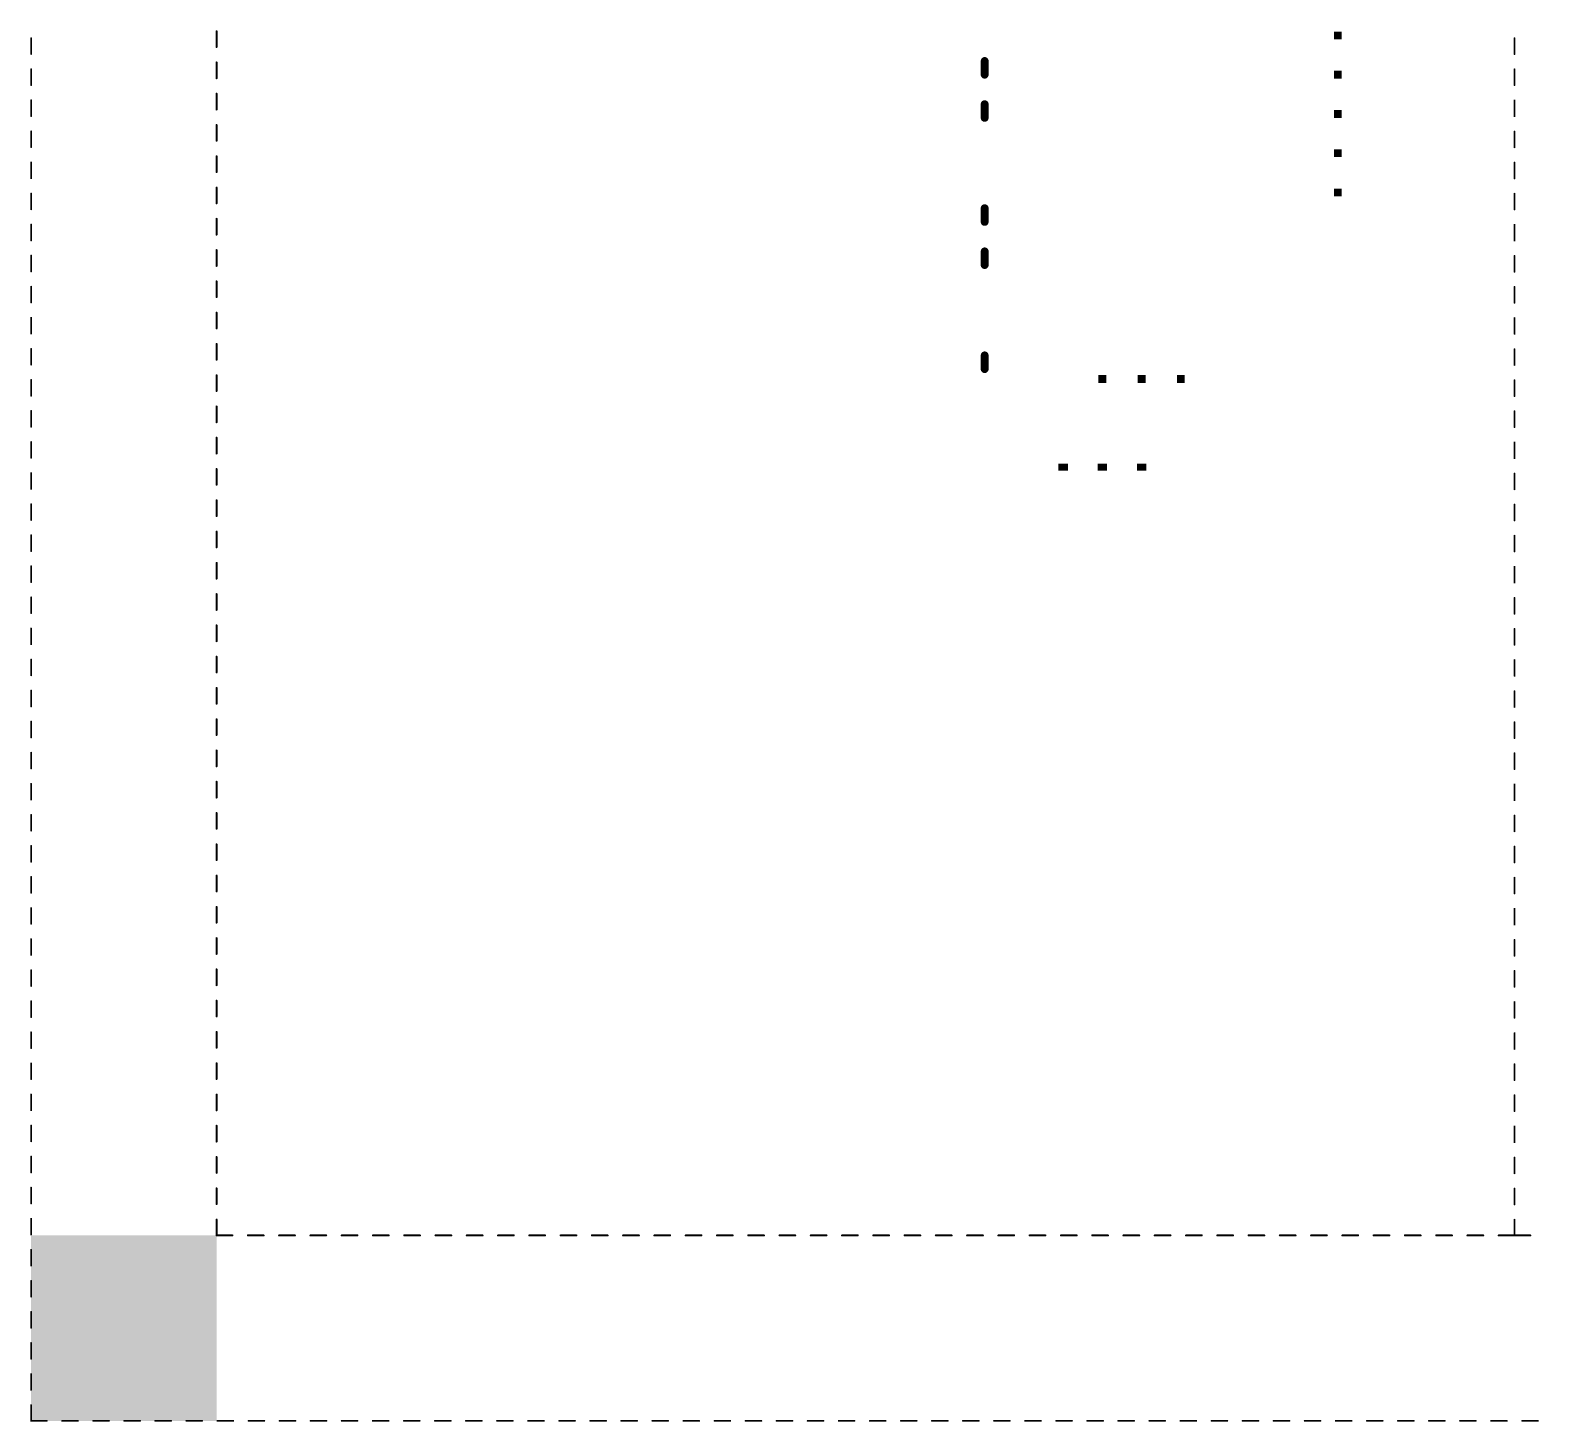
# Model space of a CAD drawing. Extents: x -59 to 133, y -55 to 137.
# Drawn here: x -59.2 to 38.4, y -55.4 to 34.6 of the extents above; entities that cross this region are included whole.
import ezdxf

# ---------------------------------------------------------------- set-up
doc = ezdxf.new("R2010")
doc.units = 0
doc.layers.add('51', color=54, linetype='CONTINUOUS')

# ---------------------------------------------------------------- blocks, each defined once
blk = doc.blocks.new('RECT')
blk.add_solid([(-0.5, -0.5), (0.5, -0.5), (-0.5, 0.5), (0.5, 0.5)])

msp = doc.modelspace()

# ---------------------------------------------------------------- linework, layer by layer
at = {"layer": '51'}
for points, const_width in [([(-47.1382, 34.5686, 1), (-47.2018, 34.5686)], 0.0635), ([(-59.1382, 34.1088, 1), (-59.2018, 34.1088)], 0.0635), ([(-47.2018, 33.5448, 1), (-47.1382, 33.5448)], 0.0635), ([(36.8618, 34.1043, 1), (36.7982, 34.1043)], 0.0635), ([(-59.2018, 33.0983, 1), (-59.1382, 33.0983)], 0.0635), ([(-47.1382, 32.5448, 1), (-47.2018, 32.5448)], 0.0635), ([(2.667, 32.639, 1), (2.413, 32.639)], 0.254), ([(36.7982, 33.0924, 1), (36.8618, 33.0924)], 0.0635), ([(-59.1382, 32.0983, 1), (-59.2018, 32.0983)], 0.0635), ([(-47.2018, 31.521, 1), (-47.1382, 31.521)], 0.0635), ([(2.413, 31.75, 1), (2.667, 31.75)], 0.254), ([(36.8618, 32.0924, 1), (36.7982, 32.0924)], 0.0635), ([(-59.2018, 31.0879, 1), (-59.1382, 31.0879)], 0.0635), ([(-47.1382, 30.521, 1), (-47.2018, 30.521)], 0.0635), ([(36.7982, 31.0805, 1), (36.8618, 31.0805)], 0.0635), ([(-59.1382, 30.0879, 1), (-59.2018, 30.0879)], 0.0635), ([(-47.2018, 29.4971, 1), (-47.1382, 29.4971)], 0.0635), ([(2.667, 29.845, 1), (2.413, 29.845)], 0.254), ([(36.8618, 30.0805, 1), (36.7982, 30.0805)], 0.0635), ([(-59.2018, 29.0775, 1), (-59.1382, 29.0775)], 0.0635), ([(-47.1382, 28.4971, 1), (-47.2018, 28.4971)], 0.0635), ([(2.413, 28.956, 1), (2.667, 28.956)], 0.254), ([(36.7982, 29.0686, 1), (36.8618, 29.0686)], 0.0635), ([(-59.1382, 28.0775, 1), (-59.2018, 28.0775)], 0.0635), ([(-47.2018, 27.4733, 1), (-47.1382, 27.4733)], 0.0635), ([(36.8618, 28.0686, 1), (36.7982, 28.0686)], 0.0635), ([(-59.2018, 27.0671, 1), (-59.1382, 27.0671)], 0.0635), ([(-47.1382, 26.4733, 1), (-47.2018, 26.4733)], 0.0635), ([(36.7982, 27.0567, 1), (36.8618, 27.0567)], 0.0635), ([(-59.1382, 26.0671, 1), (-59.2018, 26.0671)], 0.0635), ([(-47.2018, 25.4495, 1), (-47.1382, 25.4495)], 0.0635), ([(36.8618, 26.0567, 1), (36.7982, 26.0567)], 0.0635), ([(-59.2018, 25.0567, 1), (-59.1382, 25.0567)], 0.0635), ([(-47.1382, 24.4495, 1), (-47.2018, 24.4495)], 0.0635), ([(36.7982, 25.0448, 1), (36.8618, 25.0448)], 0.0635), ([(-59.1382, 24.0567, 1), (-59.2018, 24.0567)], 0.0635), ([(-47.2018, 23.4257, 1), (-47.1382, 23.4257)], 0.0635), ([(36.8618, 24.0448, 1), (36.7982, 24.0448)], 0.0635), ([(-59.2018, 23.0463, 1), (-59.1382, 23.0463)], 0.0635), ([(-47.1382, 22.4257, 1), (-47.2018, 22.4257)], 0.0635), ([(2.667, 23.114, 1), (2.413, 23.114)], 0.254), ([(36.7982, 23.0329, 1), (36.8618, 23.0329)], 0.0635), ([(-59.1382, 22.0463, 1), (-59.2018, 22.0463)], 0.0635), ([(2.413, 22.225, 1), (2.667, 22.225)], 0.254), ([(36.8618, 22.0329, 1), (36.7982, 22.0329)], 0.0635), ([(-59.2018, 21.0358, 1), (-59.1382, 21.0358)], 0.0635), ([(-47.2018, 21.4019, 1), (-47.1382, 21.4019)], 0.0635), ([(2.667, 20.32, 1), (2.413, 20.32)], 0.254), ([(36.7982, 21.021, 1), (36.8618, 21.021)], 0.0635), ([(-59.1382, 20.0358, 1), (-59.2018, 20.0358)], 0.0635), ([(-47.1382, 20.4019, 1), (-47.2018, 20.4019)], 0.0635), ([(2.413, 19.431, 1), (2.667, 19.431)], 0.254), ([(36.8618, 20.021, 1), (36.7982, 20.021)], 0.0635), ([(-59.2018, 19.0254, 1), (-59.1382, 19.0254)], 0.0635), ([(-47.2018, 19.3781, 1), (-47.1382, 19.3781)], 0.0635), ([(36.7982, 19.009, 1), (36.8618, 19.009)], 0.0635), ([(-59.1382, 18.0254, 1), (-59.2018, 18.0254)], 0.0635), ([(-47.1382, 18.3781, 1), (-47.2018, 18.3781)], 0.0635), ([(36.8618, 18.009, 1), (36.7982, 18.009)], 0.0635), ([(-59.2018, 17.015, 1), (-59.1382, 17.015)], 0.0635), ([(-47.2018, 17.3543, 1), (-47.1382, 17.3543)], 0.0635), ([(36.7982, 16.9971, 1), (36.8618, 16.9971)], 0.0635), ([(-59.1382, 16.015, 1), (-59.2018, 16.015)], 0.0635), ([(-47.1382, 16.3543, 1), (-47.2018, 16.3543)], 0.0635), ([(36.8618, 15.9971, 1), (36.7982, 15.9971)], 0.0635), ([(-59.2018, 15.0046, 1), (-59.1382, 15.0046)], 0.0635), ([(-47.2018, 15.3305, 1), (-47.1382, 15.3305)], 0.0635), ([(36.7982, 14.9852, 1), (36.8618, 14.9852)], 0.0635), ([(-59.1382, 14.0046, 1), (-59.2018, 14.0046)], 0.0635), ([(-47.1382, 14.3305, 1), (-47.2018, 14.3305)], 0.0635), ([(2.667, 13.589, 1), (2.413, 13.589)], 0.254), ([(36.8618, 13.9852, 1), (36.7982, 13.9852)], 0.0635), ([(-59.2018, 12.9942, 1), (-59.1382, 12.9942)], 0.0635), ([(-47.2018, 13.3067, 1), (-47.1382, 13.3067)], 0.0635), ([(2.413, 12.7, 1), (2.667, 12.7)], 0.254), ([(36.7982, 12.9733, 1), (36.8618, 12.9733)], 0.0635), ([(-59.1382, 11.9942, 1), (-59.2018, 11.9942)], 0.0635), ([(-47.1382, 12.3067, 1), (-47.2018, 12.3067)], 0.0635), ([(36.8618, 11.9733, 1), (36.7982, 11.9733)], 0.0635), ([(-59.2018, 10.9838, 1), (-59.1382, 10.9838)], 0.0635), ([(-47.2018, 11.2829, 1), (-47.1382, 11.2829)], 0.0635), ([(36.7982, 10.9614, 1), (36.8618, 10.9614)], 0.0635), ([(-59.1382, 9.9838, 1), (-59.2018, 9.9838)], 0.0635), ([(-47.1382, 10.2829, 1), (-47.2018, 10.2829)], 0.0635), ([(36.8618, 9.9614, 1), (36.7982, 9.9614)], 0.0635), ([(-59.2018, 8.9733, 1), (-59.1382, 8.9733)], 0.0635), ([(-47.2018, 9.259, 1), (-47.1382, 9.259)], 0.0635), ([(36.7982, 8.9495, 1), (36.8618, 8.9495)], 0.0635), ([(-59.1382, 7.9733, 1), (-59.2018, 7.9733)], 0.0635), ([(-47.1382, 8.259, 1), (-47.2018, 8.259)], 0.0635), ([(36.8618, 7.9495, 1), (36.7982, 7.9495)], 0.0635), ([(-59.2018, 6.9629, 1), (-59.1382, 6.9629)], 0.0635), ([(-47.2018, 7.2352, 1), (-47.1382, 7.2352)], 0.0635), ([(36.7982, 6.9376, 1), (36.8618, 6.9376)], 0.0635), ([(-59.1382, 5.9629, 1), (-59.2018, 5.9629)], 0.0635), ([(-47.1382, 6.2352, 1), (-47.2018, 6.2352)], 0.0635), ([(36.8618, 5.9376, 1), (36.7982, 5.9376)], 0.0635), ([(-59.2018, 4.9525, 1), (-59.1382, 4.9525)], 0.0635), ([(-47.2018, 5.2114, 1), (-47.1382, 5.2114)], 0.0635), ([(36.7982, 4.9257, 1), (36.8618, 4.9257)], 0.0635), ([(-59.1382, 3.9525, 1), (-59.2018, 3.9525)], 0.0635), ([(-47.1382, 4.2114, 1), (-47.2018, 4.2114)], 0.0635), ([(36.8618, 3.9257, 1), (36.7982, 3.9257)], 0.0635), ([(-59.2018, 2.9421, 1), (-59.1382, 2.9421)], 0.0635), ([(-47.2018, 3.1876, 1), (-47.1382, 3.1876)], 0.0635), ([(36.7982, 2.9138, 1), (36.8618, 2.9138)], 0.0635), ([(-59.1382, 1.9421, 1), (-59.2018, 1.9421)], 0.0635), ([(-47.1382, 2.1876, 1), (-47.2018, 2.1876)], 0.0635), ([(36.8618, 1.9138, 1), (36.7982, 1.9138)], 0.0635), ([(-47.2018, 1.1638, 1), (-47.1382, 1.1638)], 0.0635), ([(-59.2018, 0.9317, 1), (-59.1382, 0.9317)], 0.0635), ([(-47.1382, 0.1638, 1), (-47.2018, 0.1638)], 0.0635), ([(36.7982, 0.9019, 1), (36.8618, 0.9019)], 0.0635), ([(-59.1382, -0.0683, 1), (-59.2018, -0.0683)], 0.0635), ([(-47.2018, -0.86, 1), (-47.1382, -0.86)], 0.0635), ([(36.8618, -0.0981, 1), (36.7982, -0.0981)], 0.0635), ([(-59.2018, -1.0788, 1), (-59.1382, -1.0788)], 0.0635), ([(-47.1382, -1.86, 1), (-47.2018, -1.86)], 0.0635), ([(36.7982, -1.11, 1), (36.8618, -1.11)], 0.0635), ([(-59.1382, -2.0788, 1), (-59.2018, -2.0788)], 0.0635), ([(-47.2018, -2.8838, 1), (-47.1382, -2.8838)], 0.0635), ([(36.8618, -2.11, 1), (36.7982, -2.11)], 0.0635), ([(-59.2018, -3.0892, 1), (-59.1382, -3.0892)], 0.0635), ([(-47.1382, -3.8838, 1), (-47.2018, -3.8838)], 0.0635), ([(36.7982, -3.1219, 1), (36.8618, -3.1219)], 0.0635), ([(-59.1382, -4.0892, 1), (-59.2018, -4.0892)], 0.0635), ([(-47.2018, -4.9076, 1), (-47.1382, -4.9076)], 0.0635), ([(36.8618, -4.1219, 1), (36.7982, -4.1219)], 0.0635), ([(-59.2018, -5.0996, 1), (-59.1382, -5.0996)], 0.0635), ([(-47.1382, -5.9076, 1), (-47.2018, -5.9076)], 0.0635), ([(36.7982, -5.1338, 1), (36.8618, -5.1338)], 0.0635), ([(-59.1382, -6.0996, 1), (-59.2018, -6.0996)], 0.0635), ([(36.8618, -6.1338, 1), (36.7982, -6.1338)], 0.0635), ([(-59.2018, -7.11, 1), (-59.1382, -7.11)], 0.0635), ([(-47.2018, -6.9314, 1), (-47.1382, -6.9314)], 0.0635), ([(36.7982, -7.1457, 1), (36.8618, -7.1457)], 0.0635), ([(-59.1382, -8.11, 1), (-59.2018, -8.11)], 0.0635), ([(-47.1382, -7.9314, 1), (-47.2018, -7.9314)], 0.0635), ([(36.8618, -8.1457, 1), (36.7982, -8.1457)], 0.0635), ([(-59.2018, -9.1204, 1), (-59.1382, -9.1204)], 0.0635), ([(-47.2018, -8.9552, 1), (-47.1382, -8.9552)], 0.0635), ([(36.7982, -9.1576, 1), (36.8618, -9.1576)], 0.0635), ([(-59.1382, -10.1204, 1), (-59.2018, -10.1204)], 0.0635), ([(-47.1382, -9.9552, 1), (-47.2018, -9.9552)], 0.0635), ([(36.8618, -10.1576, 1), (36.7982, -10.1576)], 0.0635), ([(-59.2018, -11.1308, 1), (-59.1382, -11.1308)], 0.0635), ([(-47.2018, -10.979, 1), (-47.1382, -10.979)], 0.0635), ([(36.7982, -11.1695, 1), (36.8618, -11.1695)], 0.0635), ([(-59.1382, -12.1308, 1), (-59.2018, -12.1308)], 0.0635), ([(-47.1382, -11.979, 1), (-47.2018, -11.979)], 0.0635), ([(36.8618, -12.1695, 1), (36.7982, -12.1695)], 0.0635), ([(-59.2018, -13.1413, 1), (-59.1382, -13.1413)], 0.0635), ([(-47.2018, -13.0029, 1), (-47.1382, -13.0029)], 0.0635), ([(36.7982, -13.1814, 1), (36.8618, -13.1814)], 0.0635), ([(-59.1382, -14.1413, 1), (-59.2018, -14.1413)], 0.0635), ([(-47.1382, -14.0029, 1), (-47.2018, -14.0029)], 0.0635), ([(36.8618, -14.1814, 1), (36.7982, -14.1814)], 0.0635), ([(-59.2018, -15.1517, 1), (-59.1382, -15.1517)], 0.0635), ([(-47.2018, -15.0267, 1), (-47.1382, -15.0267)], 0.0635), ([(36.7982, -15.1933, 1), (36.8618, -15.1933)], 0.0635), ([(-59.1382, -16.1517, 1), (-59.2018, -16.1517)], 0.0635), ([(-47.1382, -16.0267, 1), (-47.2018, -16.0267)], 0.0635), ([(36.8618, -16.1933, 1), (36.7982, -16.1933)], 0.0635), ([(-59.2018, -17.1621, 1), (-59.1382, -17.1621)], 0.0635), ([(-47.2018, -17.0505, 1), (-47.1382, -17.0505)], 0.0635), ([(36.7982, -17.2052, 1), (36.8618, -17.2052)], 0.0635), ([(-59.1382, -18.1621, 1), (-59.2018, -18.1621)], 0.0635), ([(-47.1382, -18.0505, 1), (-47.2018, -18.0505)], 0.0635), ([(36.8618, -18.2052, 1), (36.7982, -18.2052)], 0.0635), ([(-59.2018, -19.1725, 1), (-59.1382, -19.1725)], 0.0635), ([(-47.2018, -19.0743, 1), (-47.1382, -19.0743)], 0.0635), ([(36.7982, -19.2171, 1), (36.8618, -19.2171)], 0.0635), ([(-59.1382, -20.1725, 1), (-59.2018, -20.1725)], 0.0635), ([(-47.1382, -20.0743, 1), (-47.2018, -20.0743)], 0.0635), ([(36.8618, -20.2171, 1), (36.7982, -20.2171)], 0.0635), ([(-59.2018, -21.1829, 1), (-59.1382, -21.1829)], 0.0635), ([(-47.2018, -21.0981, 1), (-47.1382, -21.0981)], 0.0635), ([(36.7982, -21.229, 1), (36.8618, -21.229)], 0.0635), ([(-59.1382, -22.1829, 1), (-59.2018, -22.1829)], 0.0635), ([(-47.1382, -22.0981, 1), (-47.2018, -22.0981)], 0.0635), ([(36.8618, -22.229, 1), (36.7982, -22.229)], 0.0635), ([(-59.2018, -23.1933, 1), (-59.1382, -23.1933)], 0.0635), ([(-47.2018, -23.1219, 1), (-47.1382, -23.1219)], 0.0635), ([(36.7982, -23.241, 1), (36.8618, -23.241)], 0.0635), ([(-59.1382, -24.1933, 1), (-59.2018, -24.1933)], 0.0635), ([(-47.1382, -24.1219, 1), (-47.2018, -24.1219)], 0.0635), ([(36.8618, -24.241, 1), (36.7982, -24.241)], 0.0635), ([(-59.2018, -25.2037, 1), (-59.1382, -25.2037)], 0.0635), ([(-47.2018, -25.1457, 1), (-47.1382, -25.1457)], 0.0635), ([(36.7982, -25.2529, 1), (36.8618, -25.2529)], 0.0635), ([(-59.1382, -26.2038, 1), (-59.2018, -26.2038)], 0.0635), ([(-47.1382, -26.1457, 1), (-47.2018, -26.1457)], 0.0635), ([(36.8618, -26.2529, 1), (36.7982, -26.2529)], 0.0635), ([(-59.2018, -27.2142, 1), (-59.1382, -27.2142)], 0.0635), ([(-47.2018, -27.1695, 1), (-47.1382, -27.1695)], 0.0635), ([(36.7982, -27.2648, 1), (36.8618, -27.2648)], 0.0635), ([(-59.1382, -28.2142, 1), (-59.2018, -28.2142)], 0.0635), ([(-47.1382, -28.1695, 1), (-47.2018, -28.1695)], 0.0635), ([(36.8618, -28.2648, 1), (36.7982, -28.2648)], 0.0635), ([(-59.2018, -29.2246, 1), (-59.1382, -29.2246)], 0.0635), ([(-47.2018, -29.1933, 1), (-47.1382, -29.1933)], 0.0635), ([(36.7982, -29.2767, 1), (36.8618, -29.2767)], 0.0635), ([(-59.1382, -30.2246, 1), (-59.2018, -30.2246)], 0.0635), ([(-47.1382, -30.1933, 1), (-47.2018, -30.1933)], 0.0635), ([(36.8618, -30.2767, 1), (36.7982, -30.2767)], 0.0635), ([(-59.2018, -31.235, 1), (-59.1382, -31.235)], 0.0635), ([(-47.2018, -31.2171, 1), (-47.1382, -31.2171)], 0.0635), ([(-59.1382, -32.235, 1), (-59.2018, -32.235)], 0.0635), ([(-47.1382, -32.2171, 1), (-47.2018, -32.2171)], 0.0635), ([(36.7982, -31.2886, 1), (36.8618, -31.2886)], 0.0635), ([(36.8618, -32.2886, 1), (36.7982, -32.2886)], 0.0635), ([(-59.2018, -33.2454, 1), (-59.1382, -33.2454)], 0.0635), ([(-47.2018, -33.241, 1), (-47.1382, -33.241)], 0.0635), ([(36.7982, -33.3005, 1), (36.8618, -33.3005)], 0.0635), ([(-59.1382, -34.2454, 1), (-59.2018, -34.2454)], 0.0635), ([(-47.1382, -34.241, 1), (-47.2018, -34.241)], 0.0635), ([(36.8618, -34.3005, 1), (36.7982, -34.3005)], 0.0635), ([(-59.2018, -35.2558, 1), (-59.1382, -35.2558)], 0.0635), ([(-47.2018, -35.2648, 1), (-47.1382, -35.2648)], 0.0635), ([(36.7982, -35.3124, 1), (36.8618, -35.3124)], 0.0635), ([(-59.1382, -36.2558, 1), (-59.2018, -36.2558)], 0.0635), ([(-47.1382, -36.2648, 1), (-47.2018, -36.2648)], 0.0635), ([(36.8618, -36.3124, 1), (36.7982, -36.3124)], 0.0635), ([(-59.2018, -37.2662, 1), (-59.1382, -37.2662)], 0.0635), ([(-47.2018, -37.2886, 1), (-47.1382, -37.2886)], 0.0635), ([(36.7982, -37.3243, 1), (36.8618, -37.3243)], 0.0635), ([(-59.1382, -38.2662, 1), (-59.2018, -38.2662)], 0.0635), ([(-47.1382, -38.2886, 1), (-47.2018, -38.2886)], 0.0635), ([(36.8618, -38.3243, 1), (36.7982, -38.3243)], 0.0635), ([(-59.2018, -39.2767, 1), (-59.1382, -39.2767)], 0.0635), ([(-47.2018, -39.3124, 1), (-47.1382, -39.3124)], 0.0635), ([(36.7982, -39.3362, 1), (36.8618, -39.3362)], 0.0635), ([(-59.1382, -40.2767, 1), (-59.2018, -40.2767)], 0.0635), ([(-47.1382, -40.3124, 1), (-47.2018, -40.3124)], 0.0635), ([(36.8618, -40.3362, 1), (36.7982, -40.3362)], 0.0635), ([(-59.2018, -41.2871, 1), (-59.1382, -41.2871)], 0.0635), ([(-47.2018, -41.3362, 1), (-47.1382, -41.3362)], 0.0635), ([(36.7982, -41.3481, 1), (36.8618, -41.3481)], 0.0635), ([(-59.1382, -42.2871, 1), (-59.2018, -42.2871)], 0.0635), ([(-47.1382, -42.3362, 1), (-47.2018, -42.3362)], 0.0635), ([(36.8618, -42.3481, 1), (36.7982, -42.3481)], 0.0635), ([(-59.2018, -43.2975, 1), (-59.1382, -43.2975)], 0.0635), ([(-47.17, -43.3282, 1), (-47.17, -43.3918)], 0.0635), ([(-47.2018, -43.36, 1), (-47.1382, -43.36)], 0.0635), ([(-46.1462, -43.3918, 1), (-46.1462, -43.3282)], 0.0635), ([(-45.1462, -43.3282, 1), (-45.1462, -43.3918)], 0.0635), ([(-44.1224, -43.3918, 1), (-44.1224, -43.3282)], 0.0635), ([(-43.1224, -43.3282, 1), (-43.1224, -43.3918)], 0.0635), ([(-42.0986, -43.3918, 1), (-42.0986, -43.3282)], 0.0635), ([(-41.0986, -43.3282, 1), (-41.0986, -43.3918)], 0.0635), ([(-40.0748, -43.3918, 1), (-40.0748, -43.3282)], 0.0635), ([(-39.0748, -43.3282, 1), (-39.0748, -43.3918)], 0.0635), ([(-38.051, -43.3918, 1), (-38.051, -43.3282)], 0.0635), ([(-37.051, -43.3282, 1), (-37.051, -43.3918)], 0.0635), ([(-36.0271, -43.3918, 1), (-36.0271, -43.3282)], 0.0635), ([(-35.0271, -43.3282, 1), (-35.0271, -43.3918)], 0.0635), ([(-34.0033, -43.3918, 1), (-34.0033, -43.3282)], 0.0635), ([(-33.0033, -43.3282, 1), (-33.0033, -43.3918)], 0.0635), ([(-31.9795, -43.3918, 1), (-31.9795, -43.3282)], 0.0635), ([(-30.9795, -43.3282, 1), (-30.9795, -43.3918)], 0.0635), ([(-29.9557, -43.3918, 1), (-29.9557, -43.3282)], 0.0635), ([(-28.9557, -43.3282, 1), (-28.9557, -43.3918)], 0.0635), ([(-27.9319, -43.3918, 1), (-27.9319, -43.3282)], 0.0635), ([(-26.9319, -43.3282, 1), (-26.9319, -43.3918)], 0.0635), ([(-25.9081, -43.3918, 1), (-25.9081, -43.3282)], 0.0635), ([(-24.9081, -43.3282, 1), (-24.9081, -43.3918)], 0.0635), ([(-23.8843, -43.3918, 1), (-23.8843, -43.3282)], 0.0635), ([(-22.8843, -43.3282, 1), (-22.8843, -43.3918)], 0.0635), ([(-21.8605, -43.3918, 1), (-21.8605, -43.3282)], 0.0635), ([(-20.8605, -43.3282, 1), (-20.8605, -43.3918)], 0.0635), ([(-19.8367, -43.3918, 1), (-19.8367, -43.3282)], 0.0635), ([(-18.8367, -43.3282, 1), (-18.8367, -43.3918)], 0.0635), ([(-17.8129, -43.3918, 1), (-17.8129, -43.3282)], 0.0635), ([(-16.8129, -43.3282, 1), (-16.8129, -43.3918)], 0.0635), ([(-15.789, -43.3918, 1), (-15.789, -43.3282)], 0.0635), ([(-14.789, -43.3282, 1), (-14.789, -43.3918)], 0.0635), ([(-13.7652, -43.3918, 1), (-13.7652, -43.3282)], 0.0635), ([(-12.7652, -43.3282, 1), (-12.7652, -43.3918)], 0.0635), ([(-11.7414, -43.3918, 1), (-11.7414, -43.3282)], 0.0635), ([(-10.7414, -43.3282, 1), (-10.7414, -43.3918)], 0.0635), ([(-9.7176, -43.3918, 1), (-9.7176, -43.3282)], 0.0635), ([(-8.7176, -43.3282, 1), (-8.7176, -43.3918)], 0.0635), ([(-7.6938, -43.3918, 1), (-7.6938, -43.3282)], 0.0635), ([(-6.6938, -43.3282, 1), (-6.6938, -43.3918)], 0.0635), ([(-5.67, -43.3918, 1), (-5.67, -43.3282)], 0.0635), ([(-4.67, -43.3282, 1), (-4.67, -43.3918)], 0.0635), ([(-3.6462, -43.3918, 1), (-3.6462, -43.3282)], 0.0635), ([(-2.6462, -43.3282, 1), (-2.6462, -43.3918)], 0.0635), ([(-1.6224, -43.3918, 1), (-1.6224, -43.3282)], 0.0635), ([(-0.6224, -43.3282, 1), (-0.6224, -43.3918)], 0.0635), ([(0.4014, -43.3918, 1), (0.4014, -43.3282)], 0.0635), ([(1.4014, -43.3282, 1), (1.4014, -43.3918)], 0.0635), ([(2.4252, -43.3918, 1), (2.4252, -43.3282)], 0.0635), ([(3.4252, -43.3282, 1), (3.4252, -43.3918)], 0.0635), ([(4.449, -43.3918, 1), (4.449, -43.3282)], 0.0635), ([(5.449, -43.3282, 1), (5.449, -43.3918)], 0.0635), ([(6.4729, -43.3918, 1), (6.4729, -43.3282)], 0.0635), ([(7.4729, -43.3282, 1), (7.4729, -43.3918)], 0.0635), ([(8.4967, -43.3918, 1), (8.4967, -43.3282)], 0.0635), ([(9.4967, -43.3282, 1), (9.4967, -43.3918)], 0.0635), ([(10.5205, -43.3918, 1), (10.5205, -43.3282)], 0.0635), ([(11.5205, -43.3282, 1), (11.5205, -43.3918)], 0.0635), ([(12.5443, -43.3918, 1), (12.5443, -43.3282)], 0.0635), ([(13.5443, -43.3282, 1), (13.5443, -43.3918)], 0.0635), ([(14.5681, -43.3918, 1), (14.5681, -43.3282)], 0.0635), ([(15.5681, -43.3282, 1), (15.5681, -43.3918)], 0.0635), ([(16.5919, -43.3918, 1), (16.5919, -43.3282)], 0.0635), ([(17.5919, -43.3282, 1), (17.5919, -43.3918)], 0.0635), ([(18.6157, -43.3918, 1), (18.6157, -43.3282)], 0.0635), ([(19.6157, -43.3282, 1), (19.6157, -43.3918)], 0.0635), ([(20.6395, -43.3918, 1), (20.6395, -43.3282)], 0.0635), ([(21.6395, -43.3282, 1), (21.6395, -43.3918)], 0.0635), ([(22.6633, -43.3918, 1), (22.6633, -43.3282)], 0.0635), ([(23.6633, -43.3282, 1), (23.6633, -43.3918)], 0.0635), ([(24.6871, -43.3918, 1), (24.6871, -43.3282)], 0.0635), ([(25.6871, -43.3282, 1), (25.6871, -43.3918)], 0.0635), ([(26.711, -43.3918, 1), (26.711, -43.3282)], 0.0635), ([(27.711, -43.3282, 1), (27.711, -43.3918)], 0.0635), ([(28.7348, -43.3918, 1), (28.7348, -43.3282)], 0.0635), ([(29.7348, -43.3282, 1), (29.7348, -43.3918)], 0.0635), ([(30.7586, -43.3918, 1), (30.7586, -43.3282)], 0.0635), ([(31.7586, -43.3282, 1), (31.7586, -43.3918)], 0.0635), ([(32.7824, -43.3918, 1), (32.7824, -43.3282)], 0.0635), ([(33.7824, -43.3282, 1), (33.7824, -43.3918)], 0.0635), ([(34.8062, -43.3918, 1), (34.8062, -43.3282)], 0.0635), ([(35.8062, -43.3282, 1), (35.8062, -43.3918)], 0.0635), ([(36.83, -43.3282, 1), (36.83, -43.3918)], 0.0635), ([(36.7982, -43.36, 1), (36.8618, -43.36)], 0.0635), ([(36.83, -43.3918, 1), (36.83, -43.3282)], 0.0635), ([(37.8538, -43.3918, 1), (37.8538, -43.3282)], 0.0635), ([(-59.1382, -44.2975, 1), (-59.2018, -44.2975)], 0.0635), ([(-59.2018, -45.3079, 1), (-59.1382, -45.3079)], 0.0635), ([(-59.1382, -46.3079, 1), (-59.2018, -46.3079)], 0.0635), ([(-59.2018, -47.3183, 1), (-59.1382, -47.3183)], 0.0635), ([(-59.1382, -48.3183, 1), (-59.2018, -48.3183)], 0.0635), ([(-59.2018, -49.3287, 1), (-59.1382, -49.3287)], 0.0635), ([(-59.1382, -50.3287, 1), (-59.2018, -50.3287)], 0.0635), ([(-59.2018, -51.3392, 1), (-59.1382, -51.3392)], 0.0635), ([(-59.1382, -52.3392, 1), (-59.2018, -52.3392)], 0.0635), ([(-59.2018, -53.3496, 1), (-59.1382, -53.3496)], 0.0635), ([(-59.1382, -54.3496, 1), (-59.2018, -54.3496)], 0.0635), ([(-59.17, -55.3282, 1), (-59.17, -55.3918)], 0.0635), ([(-59.2018, -55.36, 1), (-59.1382, -55.36)], 0.0635), ([(-58.1596, -55.3918, 1), (-58.1596, -55.3282)], 0.0635), ([(-57.1596, -55.3282, 1), (-57.1596, -55.3918)], 0.0635), ([(-56.1492, -55.3918, 1), (-56.1492, -55.3282)], 0.0635), ([(-55.1492, -55.3282, 1), (-55.1492, -55.3918)], 0.0635), ([(-54.1388, -55.3918, 1), (-54.1388, -55.3282)], 0.0635), ([(-53.1388, -55.3282, 1), (-53.1388, -55.3918)], 0.0635), ([(-52.1283, -55.3918, 1), (-52.1283, -55.3282)], 0.0635), ([(-51.1283, -55.3282, 1), (-51.1283, -55.3918)], 0.0635), ([(-50.1179, -55.3918, 1), (-50.1179, -55.3282)], 0.0635), ([(-49.1179, -55.3282, 1), (-49.1179, -55.3918)], 0.0635), ([(-48.1075, -55.3918, 1), (-48.1075, -55.3282)], 0.0635), ([(-47.1075, -55.3282, 1), (-47.1075, -55.3918)], 0.0635), ([(-46.0971, -55.3918, 1), (-46.0971, -55.3282)], 0.0635), ([(-45.0971, -55.3282, 1), (-45.0971, -55.3918)], 0.0635), ([(-44.0867, -55.3918, 1), (-44.0867, -55.3282)], 0.0635), ([(-43.0867, -55.3282, 1), (-43.0867, -55.3918)], 0.0635), ([(-42.0763, -55.3918, 1), (-42.0763, -55.3282)], 0.0635), ([(-41.0763, -55.3282, 1), (-41.0763, -55.3918)], 0.0635), ([(-40.0658, -55.3918, 1), (-40.0658, -55.3282)], 0.0635), ([(-39.0658, -55.3282, 1), (-39.0658, -55.3918)], 0.0635), ([(-38.0554, -55.3918, 1), (-38.0554, -55.3282)], 0.0635), ([(-37.0554, -55.3282, 1), (-37.0554, -55.3918)], 0.0635), ([(-36.045, -55.3918, 1), (-36.045, -55.3282)], 0.0635), ([(-35.045, -55.3282, 1), (-35.045, -55.3918)], 0.0635), ([(-34.0346, -55.3918, 1), (-34.0346, -55.3282)], 0.0635), ([(-33.0346, -55.3282, 1), (-33.0346, -55.3918)], 0.0635), ([(-32.0242, -55.3918, 1), (-32.0242, -55.3282)], 0.0635), ([(-31.0242, -55.3282, 1), (-31.0242, -55.3918)], 0.0635), ([(-30.0138, -55.3918, 1), (-30.0138, -55.3282)], 0.0635), ([(-29.0138, -55.3282, 1), (-29.0138, -55.3918)], 0.0635), ([(-28.0033, -55.3918, 1), (-28.0033, -55.3282)], 0.0635), ([(-27.0033, -55.3282, 1), (-27.0033, -55.3918)], 0.0635), ([(-25.9929, -55.3918, 1), (-25.9929, -55.3282)], 0.0635), ([(-24.9929, -55.3282, 1), (-24.9929, -55.3918)], 0.0635), ([(-23.9825, -55.3918, 1), (-23.9825, -55.3282)], 0.0635), ([(-22.9825, -55.3282, 1), (-22.9825, -55.3918)], 0.0635), ([(-21.9721, -55.3918, 1), (-21.9721, -55.3282)], 0.0635), ([(-20.9721, -55.3282, 1), (-20.9721, -55.3918)], 0.0635), ([(-19.9617, -55.3918, 1), (-19.9617, -55.3282)], 0.0635), ([(-18.9617, -55.3282, 1), (-18.9617, -55.3918)], 0.0635), ([(-17.9513, -55.3918, 1), (-17.9513, -55.3282)], 0.0635), ([(-16.9513, -55.3282, 1), (-16.9513, -55.3918)], 0.0635), ([(-15.9408, -55.3918, 1), (-15.9408, -55.3282)], 0.0635), ([(-14.9408, -55.3282, 1), (-14.9408, -55.3918)], 0.0635), ([(-13.9304, -55.3918, 1), (-13.9304, -55.3282)], 0.0635), ([(-12.9304, -55.3282, 1), (-12.9304, -55.3918)], 0.0635), ([(-11.92, -55.3918, 1), (-11.92, -55.3282)], 0.0635), ([(-10.92, -55.3282, 1), (-10.92, -55.3918)], 0.0635), ([(-9.9096, -55.3918, 1), (-9.9096, -55.3282)], 0.0635), ([(-8.9096, -55.3282, 1), (-8.9096, -55.3918)], 0.0635), ([(-7.8992, -55.3918, 1), (-7.8992, -55.3282)], 0.0635), ([(-6.8992, -55.3282, 1), (-6.8992, -55.3918)], 0.0635), ([(-5.8887, -55.3918, 1), (-5.8887, -55.3282)], 0.0635), ([(-4.8887, -55.3282, 1), (-4.8887, -55.3918)], 0.0635), ([(-3.8783, -55.3918, 1), (-3.8783, -55.3282)], 0.0635), ([(-2.8783, -55.3282, 1), (-2.8783, -55.3918)], 0.0635), ([(-1.8679, -55.3918, 1), (-1.8679, -55.3282)], 0.0635), ([(-0.8679, -55.3282, 1), (-0.8679, -55.3918)], 0.0635), ([(0.1425, -55.3918, 1), (0.1425, -55.3282)], 0.0635), ([(1.1425, -55.3282, 1), (1.1425, -55.3918)], 0.0635), ([(2.1529, -55.3918, 1), (2.1529, -55.3282)], 0.0635), ([(3.1529, -55.3282, 1), (3.1529, -55.3918)], 0.0635), ([(4.1633, -55.3918, 1), (4.1633, -55.3282)], 0.0635), ([(5.1633, -55.3282, 1), (5.1633, -55.3918)], 0.0635), ([(6.1738, -55.3918, 1), (6.1738, -55.3282)], 0.0635), ([(7.1738, -55.3282, 1), (7.1738, -55.3918)], 0.0635), ([(8.1842, -55.3918, 1), (8.1842, -55.3282)], 0.0635), ([(9.1842, -55.3282, 1), (9.1842, -55.3918)], 0.0635), ([(10.1946, -55.3918, 1), (10.1946, -55.3282)], 0.0635), ([(11.1946, -55.3282, 1), (11.1946, -55.3918)], 0.0635), ([(12.205, -55.3918, 1), (12.205, -55.3282)], 0.0635), ([(13.205, -55.3282, 1), (13.205, -55.3918)], 0.0635), ([(14.2154, -55.3918, 1), (14.2154, -55.3282)], 0.0635), ([(15.2154, -55.3282, 1), (15.2154, -55.3918)], 0.0635), ([(16.2258, -55.3918, 1), (16.2258, -55.3282)], 0.0635), ([(17.2258, -55.3282, 1), (17.2258, -55.3918)], 0.0635), ([(18.2363, -55.3918, 1), (18.2363, -55.3282)], 0.0635), ([(19.2363, -55.3282, 1), (19.2363, -55.3918)], 0.0635), ([(20.2467, -55.3918, 1), (20.2467, -55.3282)], 0.0635), ([(21.2467, -55.3282, 1), (21.2467, -55.3918)], 0.0635), ([(22.2571, -55.3918, 1), (22.2571, -55.3282)], 0.0635), ([(23.2571, -55.3282, 1), (23.2571, -55.3918)], 0.0635), ([(24.2675, -55.3918, 1), (24.2675, -55.3282)], 0.0635), ([(25.2675, -55.3282, 1), (25.2675, -55.3918)], 0.0635), ([(26.2779, -55.3918, 1), (26.2779, -55.3282)], 0.0635), ([(27.2779, -55.3282, 1), (27.2779, -55.3918)], 0.0635), ([(28.2883, -55.3918, 1), (28.2883, -55.3282)], 0.0635), ([(29.2883, -55.3282, 1), (29.2883, -55.3918)], 0.0635), ([(30.2988, -55.3918, 1), (30.2988, -55.3282)], 0.0635), ([(31.2988, -55.3282, 1), (31.2988, -55.3918)], 0.0635), ([(32.3092, -55.3918, 1), (32.3092, -55.3282)], 0.0635), ([(33.3092, -55.3282, 1), (33.3092, -55.3918)], 0.0635), ([(34.3196, -55.3918, 1), (34.3196, -55.3282)], 0.0635), ([(35.3196, -55.3282, 1), (35.3196, -55.3918)], 0.0635), ([(36.33, -55.3918, 1), (36.33, -55.3282)], 0.0635), ([(37.33, -55.3282, 1), (37.33, -55.3918)], 0.0635), ([(38.3404, -55.3918, 1), (38.3404, -55.3282)], 0.0635)]:
    msp.add_lwpolyline(points, format="xyb", dxfattribs=dict(at, const_width=const_width))
for points, const_width in [([(-47.17, 34.5686), (-47.17, 33.5448)], 0.127), ([(-59.17, 33.0983), (-59.17, 34.1088)], 0.127), ([(36.83, 33.0924), (36.83, 34.1043)], 0.127), ([(-47.17, 32.5448), (-47.17, 31.521)], 0.127), ([(2.54, 31.75), (2.54, 32.639)], 0.508), ([(-59.17, 31.0879), (-59.17, 32.0983)], 0.127), ([(36.83, 31.0805), (36.83, 32.0924)], 0.127), ([(-47.17, 30.521), (-47.17, 29.4971)], 0.127), ([(-59.17, 29.0775), (-59.17, 30.0879)], 0.127), ([(2.54, 29.845), (2.54, 28.956)], 0.508), ([(36.83, 29.0686), (36.83, 30.0805)], 0.127), ([(-47.17, 28.4971), (-47.17, 27.4733)], 0.127), ([(-59.17, 27.0671), (-59.17, 28.0775)], 0.127), ([(36.83, 27.0567), (36.83, 28.0686)], 0.127), ([(-47.17, 26.4733), (-47.17, 25.4495)], 0.127), ([(-59.17, 25.0567), (-59.17, 26.0671)], 0.127), ([(36.83, 25.0448), (36.83, 26.0567)], 0.127), ([(-47.17, 24.4495), (-47.17, 23.4257)], 0.127), ([(-59.17, 23.0463), (-59.17, 24.0567)], 0.127), ([(36.83, 23.0329), (36.83, 24.0448)], 0.127), ([(-47.17, 22.4257), (-47.17, 21.4019)], 0.127), ([(2.54, 22.225), (2.54, 23.114)], 0.508), ([(-59.17, 21.0358), (-59.17, 22.0463)], 0.127), ([(36.83, 21.021), (36.83, 22.0329)], 0.127), ([(2.54, 20.32), (2.54, 19.431)], 0.508), ([(-59.17, 19.0254), (-59.17, 20.0358)], 0.127), ([(-47.17, 20.4019), (-47.17, 19.3781)], 0.127), ([(36.83, 19.009), (36.83, 20.021)], 0.127), ([(-59.17, 17.015), (-59.17, 18.0254)], 0.127), ([(-47.17, 18.3781), (-47.17, 17.3543)], 0.127), ([(36.83, 16.9971), (36.83, 18.009)], 0.127), ([(-59.17, 15.0046), (-59.17, 16.015)], 0.127), ([(-47.17, 16.3543), (-47.17, 15.3305)], 0.127), ([(36.83, 14.9852), (36.83, 15.9971)], 0.127), ([(-59.17, 12.9942), (-59.17, 14.0046)], 0.127), ([(-47.17, 14.3305), (-47.17, 13.3067)], 0.127), ([(2.54, 12.7), (2.54, 13.589)], 0.508), ([(36.83, 12.9733), (36.83, 13.9852)], 0.127), ([(-59.17, 10.9838), (-59.17, 11.9942)], 0.127), ([(-47.17, 12.3067), (-47.17, 11.2829)], 0.127), ([(36.83, 10.9614), (36.83, 11.9733)], 0.127), ([(-59.17, 8.9733), (-59.17, 9.9838)], 0.127), ([(-47.17, 10.2829), (-47.17, 9.259)], 0.127), ([(36.83, 8.9495), (36.83, 9.9614)], 0.127), ([(-59.17, 6.9629), (-59.17, 7.9733)], 0.127), ([(-47.17, 8.259), (-47.17, 7.2352)], 0.127), ([(36.83, 6.9376), (36.83, 7.9495)], 0.127), ([(-59.17, 4.9525), (-59.17, 5.9629)], 0.127), ([(-47.17, 6.2352), (-47.17, 5.2114)], 0.127), ([(36.83, 4.9257), (36.83, 5.9376)], 0.127), ([(-59.17, 2.9421), (-59.17, 3.9525)], 0.127), ([(-47.17, 4.2114), (-47.17, 3.1876)], 0.127), ([(36.83, 2.9138), (36.83, 3.9257)], 0.127), ([(-59.17, 0.9317), (-59.17, 1.9421)], 0.127), ([(-47.17, 2.1876), (-47.17, 1.1638)], 0.127), ([(36.83, 0.9019), (36.83, 1.9138)], 0.127), ([(-47.17, 0.1638), (-47.17, -0.86)], 0.127), ([(-59.17, -1.0788), (-59.17, -0.0683)], 0.127), ([(36.83, -1.11), (36.83, -0.0981)], 0.127), ([(-47.17, -1.86), (-47.17, -2.8838)], 0.127), ([(-59.17, -3.0892), (-59.17, -2.0788)], 0.127), ([(36.83, -3.1219), (36.83, -2.11)], 0.127), ([(-47.17, -3.8838), (-47.17, -4.9076)], 0.127), ([(-59.17, -5.0996), (-59.17, -4.0892)], 0.127), ([(36.83, -5.1338), (36.83, -4.1219)], 0.127), ([(-47.17, -5.9076), (-47.17, -6.9314)], 0.127), ([(-59.17, -7.11), (-59.17, -6.0996)], 0.127), ([(36.83, -7.1457), (36.83, -6.1338)], 0.127), ([(-59.17, -9.1204), (-59.17, -8.11)], 0.127), ([(-47.17, -7.9314), (-47.17, -8.9552)], 0.127), ([(36.83, -9.1576), (36.83, -8.1457)], 0.127), ([(-59.17, -11.1308), (-59.17, -10.1204)], 0.127), ([(-47.17, -9.9552), (-47.17, -10.979)], 0.127), ([(36.83, -11.1695), (36.83, -10.1576)], 0.127), ([(-59.17, -13.1413), (-59.17, -12.1308)], 0.127), ([(-47.17, -11.979), (-47.17, -13.0029)], 0.127), ([(36.83, -13.1814), (36.83, -12.1695)], 0.127), ([(-59.17, -15.1517), (-59.17, -14.1413)], 0.127), ([(-47.17, -14.0029), (-47.17, -15.0267)], 0.127), ([(36.83, -15.1933), (36.83, -14.1814)], 0.127), ([(-59.17, -17.1621), (-59.17, -16.1517)], 0.127), ([(-47.17, -16.0267), (-47.17, -17.0505)], 0.127), ([(36.83, -17.2052), (36.83, -16.1933)], 0.127), ([(-59.17, -19.1725), (-59.17, -18.1621)], 0.127), ([(-47.17, -18.0505), (-47.17, -19.0743)], 0.127), ([(36.83, -19.2171), (36.83, -18.2052)], 0.127), ([(-59.17, -21.1829), (-59.17, -20.1725)], 0.127), ([(-47.17, -20.0743), (-47.17, -21.0981)], 0.127), ([(36.83, -21.229), (36.83, -20.2171)], 0.127), ([(-59.17, -23.1933), (-59.17, -22.1829)], 0.127), ([(-47.17, -22.0981), (-47.17, -23.1219)], 0.127), ([(36.83, -23.241), (36.83, -22.229)], 0.127), ([(-59.17, -25.2037), (-59.17, -24.1933)], 0.127), ([(-47.17, -24.1219), (-47.17, -25.1457)], 0.127), ([(36.83, -25.2529), (36.83, -24.241)], 0.127), ([(-59.17, -27.2142), (-59.17, -26.2038)], 0.127), ([(-47.17, -26.1457), (-47.17, -27.1695)], 0.127), ([(36.83, -27.2648), (36.83, -26.2529)], 0.127), ([(-59.17, -29.2246), (-59.17, -28.2142)], 0.127), ([(-47.17, -28.1695), (-47.17, -29.1933)], 0.127), ([(36.83, -29.2767), (36.83, -28.2648)], 0.127), ([(-59.17, -31.235), (-59.17, -30.2246)], 0.127), ([(-47.17, -30.1933), (-47.17, -31.2171)], 0.127), ([(36.83, -31.2886), (36.83, -30.2767)], 0.127), ([(-59.17, -33.2454), (-59.17, -32.235)], 0.127), ([(-47.17, -32.2171), (-47.17, -33.241)], 0.127), ([(36.83, -33.3005), (36.83, -32.2886)], 0.127), ([(-59.17, -35.2558), (-59.17, -34.2454)], 0.127), ([(-47.17, -34.241), (-47.17, -35.2648)], 0.127), ([(36.83, -35.3124), (36.83, -34.3005)], 0.127), ([(-59.17, -37.2662), (-59.17, -36.2558)], 0.127), ([(-47.17, -36.2648), (-47.17, -37.2886)], 0.127), ([(36.83, -37.3243), (36.83, -36.3124)], 0.127), ([(-59.17, -39.2767), (-59.17, -38.2662)], 0.127), ([(-47.17, -38.2886), (-47.17, -39.3124)], 0.127), ([(36.83, -39.3362), (36.83, -38.3243)], 0.127), ([(-59.17, -41.2871), (-59.17, -40.2767)], 0.127), ([(-47.17, -40.3124), (-47.17, -41.3362)], 0.127), ([(36.83, -41.3481), (36.83, -40.3362)], 0.127), ([(-59.17, -43.2975), (-59.17, -42.2871)], 0.127), ([(-47.17, -42.3362), (-47.17, -43.36)], 0.127), ([(36.83, -43.36), (36.83, -42.3481)], 0.127), ([(-47.17, -43.36), (-46.1462, -43.36)], 0.127), ([(-45.1462, -43.36), (-44.1224, -43.36)], 0.127), ([(-43.1224, -43.36), (-42.0986, -43.36)], 0.127), ([(-41.0986, -43.36), (-40.0748, -43.36)], 0.127), ([(-39.0748, -43.36), (-38.051, -43.36)], 0.127), ([(-37.051, -43.36), (-36.0271, -43.36)], 0.127), ([(-35.0271, -43.36), (-34.0033, -43.36)], 0.127), ([(-33.0033, -43.36), (-31.9795, -43.36)], 0.127), ([(-30.9795, -43.36), (-29.9557, -43.36)], 0.127), ([(-28.9557, -43.36), (-27.9319, -43.36)], 0.127), ([(-26.9319, -43.36), (-25.9081, -43.36)], 0.127), ([(-24.9081, -43.36), (-23.8843, -43.36)], 0.127), ([(-22.8843, -43.36), (-21.8605, -43.36)], 0.127), ([(-20.8605, -43.36), (-19.8367, -43.36)], 0.127), ([(-18.8367, -43.36), (-17.8129, -43.36)], 0.127), ([(-16.8129, -43.36), (-15.789, -43.36)], 0.127), ([(-14.789, -43.36), (-13.7652, -43.36)], 0.127), ([(-12.7652, -43.36), (-11.7414, -43.36)], 0.127), ([(-10.7414, -43.36), (-9.7176, -43.36)], 0.127), ([(-8.7176, -43.36), (-7.6938, -43.36)], 0.127), ([(-6.6938, -43.36), (-5.67, -43.36)], 0.127), ([(-4.67, -43.36), (-3.6462, -43.36)], 0.127), ([(-2.6462, -43.36), (-1.6224, -43.36)], 0.127), ([(-0.6224, -43.36), (0.4014, -43.36)], 0.127), ([(1.4014, -43.36), (2.4252, -43.36)], 0.127), ([(3.4252, -43.36), (4.449, -43.36)], 0.127), ([(5.449, -43.36), (6.4729, -43.36)], 0.127), ([(7.4729, -43.36), (8.4967, -43.36)], 0.127), ([(9.4967, -43.36), (10.5205, -43.36)], 0.127), ([(11.5205, -43.36), (12.5443, -43.36)], 0.127), ([(13.5443, -43.36), (14.5681, -43.36)], 0.127), ([(15.5681, -43.36), (16.5919, -43.36)], 0.127), ([(17.5919, -43.36), (18.6157, -43.36)], 0.127), ([(19.6157, -43.36), (20.6395, -43.36)], 0.127), ([(21.6395, -43.36), (22.6633, -43.36)], 0.127), ([(23.6633, -43.36), (24.6871, -43.36)], 0.127), ([(25.6871, -43.36), (26.711, -43.36)], 0.127), ([(27.711, -43.36), (28.7348, -43.36)], 0.127), ([(29.7348, -43.36), (30.7586, -43.36)], 0.127), ([(31.7586, -43.36), (32.7824, -43.36)], 0.127), ([(33.7824, -43.36), (34.8062, -43.36)], 0.127), ([(35.8062, -43.36), (36.83, -43.36)], 0.127), ([(36.83, -43.36), (37.8538, -43.36)], 0.127), ([(-59.17, -45.3079), (-59.17, -44.2975)], 0.127), ([(-59.17, -47.3183), (-59.17, -46.3079)], 0.127), ([(-59.17, -49.3287), (-59.17, -48.3183)], 0.127), ([(-59.17, -51.3392), (-59.17, -50.3287)], 0.127), ([(-59.17, -53.3496), (-59.17, -52.3392)], 0.127), ([(-59.17, -55.36), (-59.17, -54.3496)], 0.127), ([(-58.1596, -55.36), (-59.17, -55.36)], 0.127), ([(-56.1492, -55.36), (-57.1596, -55.36)], 0.127), ([(-54.1388, -55.36), (-55.1492, -55.36)], 0.127), ([(-52.1283, -55.36), (-53.1388, -55.36)], 0.127), ([(-50.1179, -55.36), (-51.1283, -55.36)], 0.127), ([(-48.1075, -55.36), (-49.1179, -55.36)], 0.127), ([(-46.0971, -55.36), (-47.1075, -55.36)], 0.127), ([(-44.0867, -55.36), (-45.0971, -55.36)], 0.127), ([(-42.0763, -55.36), (-43.0867, -55.36)], 0.127), ([(-40.0658, -55.36), (-41.0763, -55.36)], 0.127), ([(-38.0554, -55.36), (-39.0658, -55.36)], 0.127), ([(-36.045, -55.36), (-37.0554, -55.36)], 0.127), ([(-34.0346, -55.36), (-35.045, -55.36)], 0.127), ([(-32.0242, -55.36), (-33.0346, -55.36)], 0.127), ([(-30.0138, -55.36), (-31.0242, -55.36)], 0.127), ([(-28.0033, -55.36), (-29.0138, -55.36)], 0.127), ([(-25.9929, -55.36), (-27.0033, -55.36)], 0.127), ([(-23.9825, -55.36), (-24.9929, -55.36)], 0.127), ([(-21.9721, -55.36), (-22.9825, -55.36)], 0.127), ([(-19.9617, -55.36), (-20.9721, -55.36)], 0.127), ([(-17.9513, -55.36), (-18.9617, -55.36)], 0.127), ([(-15.9408, -55.36), (-16.9513, -55.36)], 0.127), ([(-13.9304, -55.36), (-14.9408, -55.36)], 0.127), ([(-11.92, -55.36), (-12.9304, -55.36)], 0.127), ([(-9.9096, -55.36), (-10.92, -55.36)], 0.127), ([(-7.8992, -55.36), (-8.9096, -55.36)], 0.127), ([(-5.8887, -55.36), (-6.8992, -55.36)], 0.127), ([(-3.8783, -55.36), (-4.8887, -55.36)], 0.127), ([(-1.8679, -55.36), (-2.8783, -55.36)], 0.127), ([(0.1425, -55.36), (-0.8679, -55.36)], 0.127), ([(2.1529, -55.36), (1.1425, -55.36)], 0.127), ([(4.1633, -55.36), (3.1529, -55.36)], 0.127), ([(6.1738, -55.36), (5.1633, -55.36)], 0.127), ([(8.1842, -55.36), (7.1738, -55.36)], 0.127), ([(10.1946, -55.36), (9.1842, -55.36)], 0.127), ([(12.205, -55.36), (11.1946, -55.36)], 0.127), ([(14.2154, -55.36), (13.205, -55.36)], 0.127), ([(16.2258, -55.36), (15.2154, -55.36)], 0.127), ([(18.2363, -55.36), (17.2258, -55.36)], 0.127), ([(20.2467, -55.36), (19.2363, -55.36)], 0.127), ([(22.2571, -55.36), (21.2467, -55.36)], 0.127), ([(24.2675, -55.36), (23.2571, -55.36)], 0.127), ([(26.2779, -55.36), (25.2675, -55.36)], 0.127), ([(28.2883, -55.36), (27.2779, -55.36)], 0.127), ([(30.2988, -55.36), (29.2883, -55.36)], 0.127), ([(32.3092, -55.36), (31.2988, -55.36)], 0.127), ([(34.3196, -55.36), (33.3092, -55.36)], 0.127), ([(36.33, -55.36), (35.3196, -55.36)], 0.127), ([(38.3404, -55.36), (37.33, -55.36)], 0.127)]:
    msp.add_lwpolyline(points, dxfattribs=dict(at, const_width=const_width))

# ---------------------------------------------------------------- block references
for p, xscale, yscale, rotation in [((25.4, 34.29), 0.508, 0.508, 270), ((25.4, 31.75), 0.508, 0.508, 270), ((25.4, 29.21), 0.508, 0.508, 270), ((25.4, 26.67), 0.508, 0.508, 270), ((25.4, 24.13), 0.508, 0.508, 270), ((10.16, 12.065), 0.508, 0.508, 180), ((12.7, 12.065), 0.508, 0.508, 180), ((15.24, 12.065), 0.508, 0.508, 180), ((7.62, 6.35), 0.4572, 0.6096, 90), ((10.16, 6.35), 0.4572, 0.6096, 90), ((12.7, 6.35), 0.4572, 0.6096, 90)]:
    msp.add_blockref('RECT', p, dxfattribs=dict(at, xscale=xscale, yscale=yscale, rotation=rotation))
at = {"layer": '51', "xscale": 12, "yscale": 12}
msp.add_blockref('RECT', (-53.17, -49.36), dxfattribs=at)

doc.saveas('drawing.dxf')
